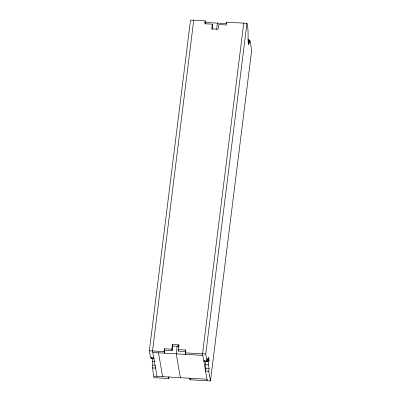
<?xml version="1.0" encoding="UTF-8"?>
<svg xmlns="http://www.w3.org/2000/svg" width="401" height="401" viewBox="0 0 401 401"><rect width="100%" height="100%" fill="white"/><g stroke="black" fill="none" stroke-linecap="round" stroke-linejoin="round"><path stroke-width="0.6" d="M153.763 357.968L150.57 357.782L149.337 350.76L190.525 20.05L205.247 20.907L205.302 24.13M154.21 358.659L151.548 358.504L151.698 357.321M193.718 20.235L152.53 350.945L156.991 376.333M169.001 376.825L168.791 378.524L154.069 377.672C152.801 371.136 151.899 364.589 152.525 358.008M155.693 366.99L155.548 368.123L152.355 367.938M164.676 350.304L164.325 353.141L164.054 351.617L164.41 348.78L171.859 349.216L172.124 350.74L164.676 350.304L164.41 348.78M205.247 20.907L204.896 23.739L212.345 24.175L212.61 25.699L212.169 29.238M171.859 349.216L172.445 344.489L178.831 344.86L179.011 345.878M212.345 24.175L211.758 28.897L218.144 29.268L218.73 24.546L226.179 24.977L226.535 22.145L246.931 23.328C248.886 30.356 247.572 37.458 248.384 44.511L248.976 39.789L247.908 39.724M172.124 350.74L172.716 346.013L172.445 344.489M177.217 345.747L176.209 353.832L180.405 377.697M216.625 29.338L217.402 23.118M185.964 351.542L178.51 351.111L178.244 349.587L178.831 344.86M178.51 351.111L178.661 349.928M185.748 353.241L185.608 354.379L185.342 352.855L185.693 350.018L178.244 349.587M248.891 40.446L249.953 40.506L251.663 50.24L210.475 380.95L190.074 379.762L190.285 378.063M243.738 23.143L202.545 353.852L207.282 380.765M203.783 360.875L206.976 361.06L205.738 354.038L246.931 23.328M210.475 380.95L208.761 371.216L205.568 371.03L205.924 368.198L205.297 364.644L205.663 361.692M206.976 361.06L207.327 358.228L207.954 361.782L204.761 361.597L204.55 360.414M207.954 361.782L208.54 357.06L209.076 360.103L208.49 364.83L209.111 368.384L208.761 371.216M249.953 40.506L249.597 43.343L248.976 39.789M204.555 22.371L226.68 23.659M172.716 346.013L179.102 346.384M149.337 350.76L164.054 351.617M185.342 352.855L205.738 354.038M152.796 352.469L202.816 355.376M208.014 360.043L209.076 360.103M152.084 361.552L154.746 361.702M205.297 364.644L208.49 364.83M152.711 365.105L155.372 365.261M205.924 368.198L209.111 368.384M153.799 376.148L207.011 379.241M226.535 22.145L226.801 23.669M185.693 350.018L185.874 351.035M189.808 378.238L190.074 379.762M168.52 377.005L168.791 378.524M158.47 352.8L162.671 376.664M151.342 357.316L151.548 358.504"/></g></svg>
